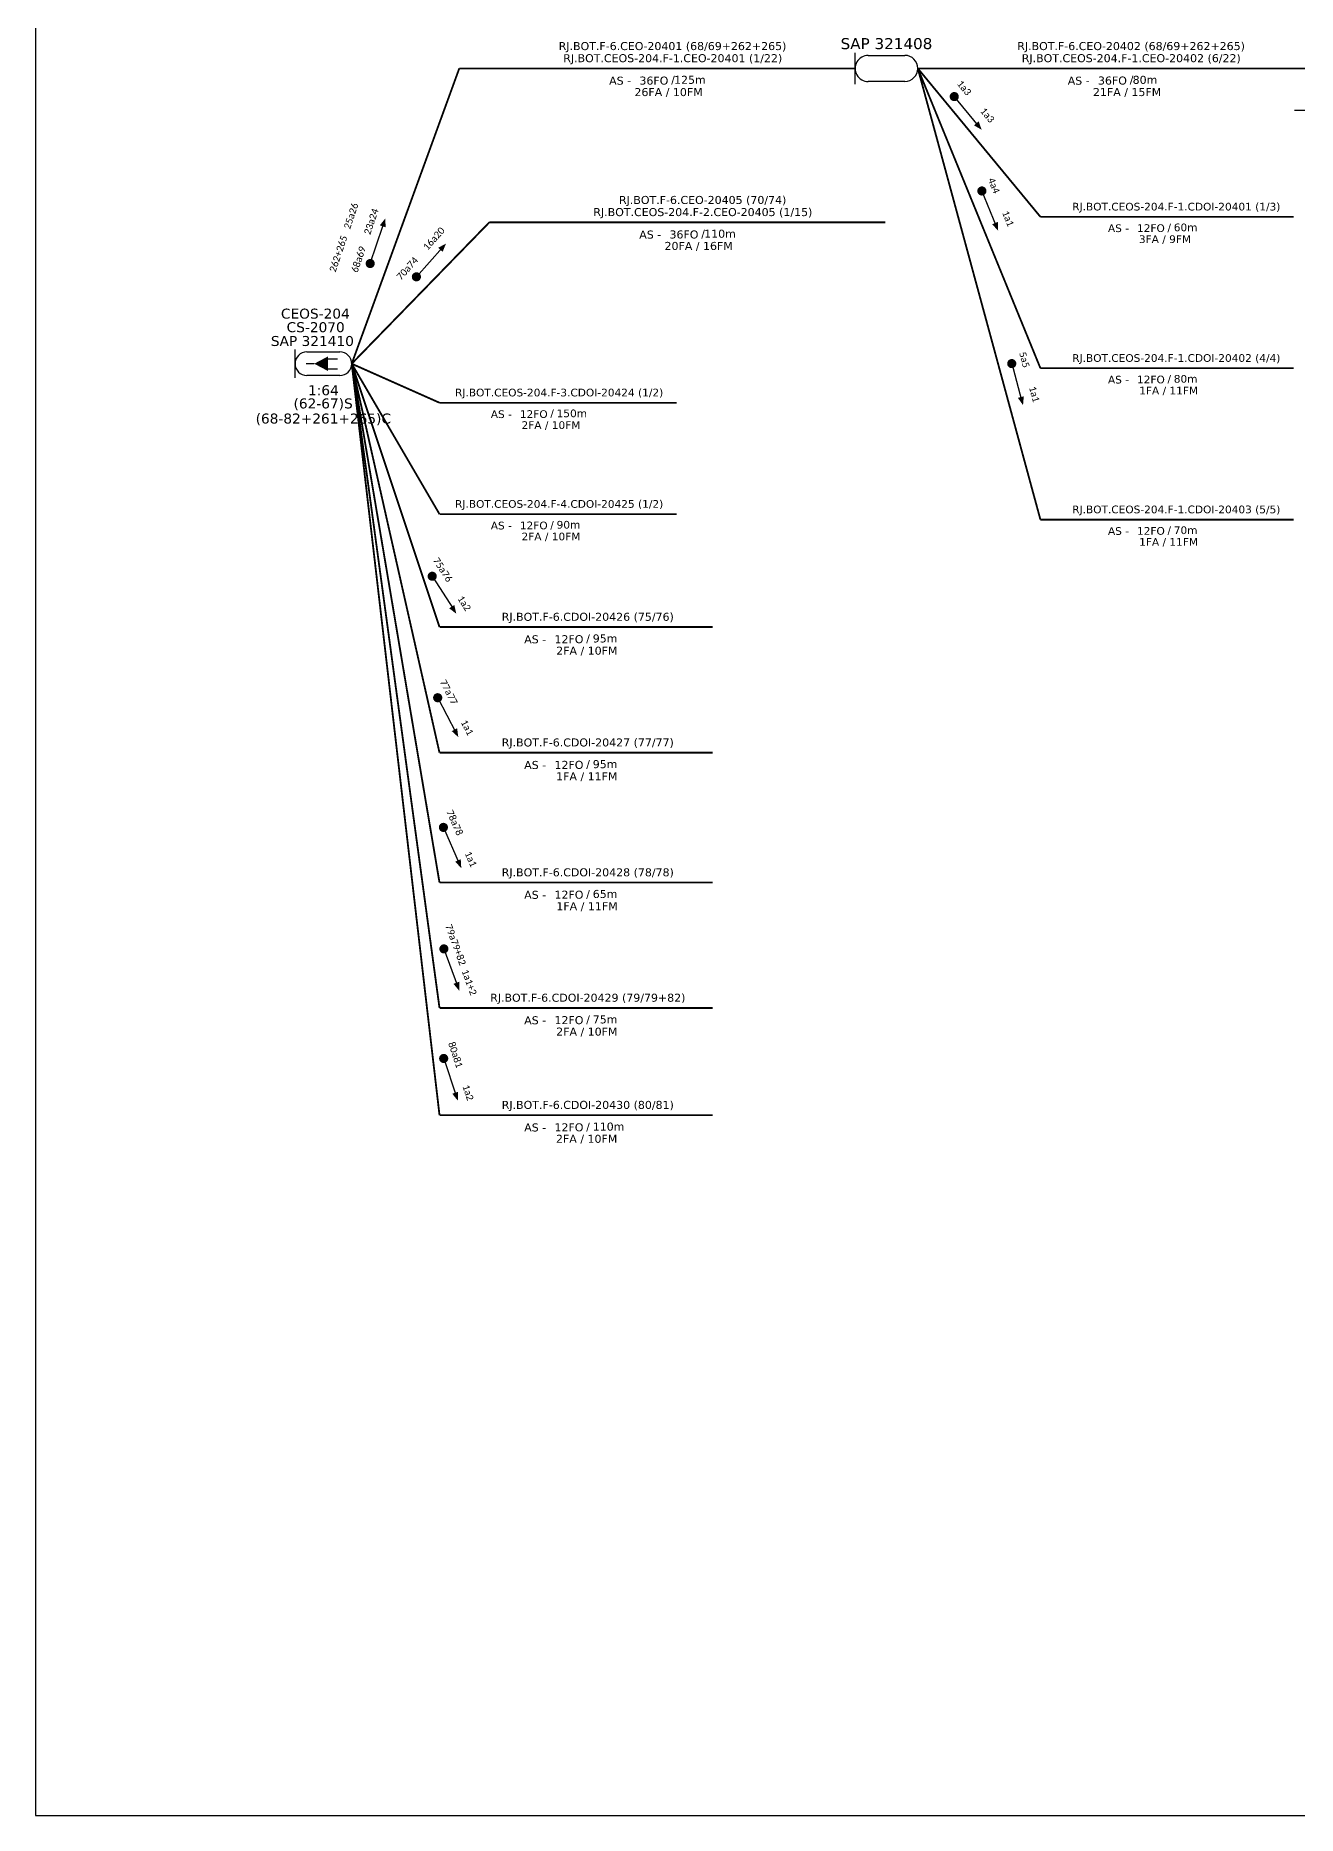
# Model space of a CAD drawing. Extents: x -89 to 1665, y 705 to 1299.
# Drawn here: x 826.1 to 1101.9, y 705 to 1094.1 of the extents above; entities that cross this region are included whole.
import ezdxf
from ezdxf.enums import TextEntityAlignment as Align

# ---------------------------------------------------------------- set-up
doc = ezdxf.new("R2010")
doc.units = 0
for name, color, linetype in [('20.4-CEOS', 1, 'Continuous'), ('CABO OPTICO EXISTENTE', 5, 'Continuous'), ('CAP a instalar', 1, 'Continuous'), ('SETA', 7, 'Continuous')]:
    doc.layers.add(name, color=color, linetype=linetype)
doc.layers.add('40.1-ETIQUETAS', color=1, linetype='Continuous', lineweight=20)
doc.styles.add('siredit', font='verdana.ttf')
doc.styles.get("Standard").update_dxf_attribs({"font": 'arial.ttf'})
doc.linetypes.add('FENCELINE1', pattern='A,0.25,-0.1,[133,ltypeshp.shx,S=0.1,R=0,X=-0.1,Y=0],-0.1,1', length=1.45)

# ---------------------------------------------------------------- blocks, each defined once
blk = doc.blocks.new('ETIQUETA_RS5F')
at = {"layer": '40.1-ETIQUETAS', "color": 0, "style": 'siredit'}
blk.add_text('/', height=1.5, dxfattribs=at).set_placement((1.58, -1.95), align=Align.MIDDLE_RIGHT)
for tag, p in [('ETIQUETA_R_PRIMARIA', (1.21, 4.1)), ('ETIQUETA_R_SECUNDARIA', (1.21, 2.1)), ('F_ATIVAS/F_MORTAS', (1.14, -4.24))]:
    blk.add_attdef(tag, text='', height=1.5, dxfattribs=at).set_placement(p, align=Align.MIDDLE_CENTER)
for tag, p in [('TIPO_CABO', (-6.58, -2.12)), ('CAP_CABO', (0.4, -2.09))]:
    blk.add_attdef(tag, text='', height=1.5, dxfattribs=at).set_placement(p, align=Align.MIDDLE_RIGHT)
blk.add_attdef('METROS', text='', height=1.5, dxfattribs=at).set_placement((2.14, -1.95), align=Align.MIDDLE_LEFT)
for tag, p in [('FUSÃO_1', (0.85, -8.39)), ('FUSÃO_2', (0.85, -10.6)), ('FUSÃO_3', (0.85, -12.93)), ('FUSÃO_4', (0.85, -15.14)), ('FUSÃO_5', (0.85, -17.16))]:
    blk.add_attdef(tag, text='', height=1.5, dxfattribs=at).set_placement(p, align=Align.CENTER)
blk = doc.blocks.new('CEOS_RP_CT_DRT')
at = {"layer": '20.4-CEOS', "color": 0}
for p, q in [((-4.54, 1.19), (-1.19, 1.19)), ((-1.19, -1.19), (-4.54, -1.19))]:
    blk.add_line(p, q, dxfattribs=at)
for points in [[(-5.73, -1.43), (-5.73, 1.44)], [(-3.79, 0), (-4.59, 0)], [(-2.47, 0.48), (-1.45, 0.48)], [(-2.47, -0.52), (-1.45, -0.52)]]:
    blk.add_lwpolyline(points, dxfattribs=at)
blk.add_lwpolyline([(-3.79, 0, 0, 1.47, 0), (-2.41, 0, 1.47, 1.47, 0)], format="xyseb", dxfattribs=at)
for centre, start, end in [((-4.54, 0), 90, 270), ((-1.19, 0), 270, 90)]:
    blk.add_arc(centre, 1.19, start, end, dxfattribs=at)
at = {"layer": '20.4-CEOS', "color": 7, "style": 'siredit'}
for tag, p in [('Nº_DA_CEOS', (-2.86, 5.6)), ('LOCAL', (-2.86, 4.24)), ('SAP', (-2.86, 2.78)), ('RACIO_SPLITAGEM', (-2.86, -1.88)), ('FIBRAS_SPLITTER', (-2.86, -3.58)), ('FIBRAS_TOP_C', (-2.86, -5.08)), ('RESERVA_FINAIS', (-2.86, -6.39))]:
    blk.add_attdef(tag, text='', height=1.01, dxfattribs=at).set_placement(p, align=Align.TOP_CENTER)

msp = doc.modelspace()

# ---------------------------------------------------------------- linework, layer by layer
msp.add_lwpolyline([(826.13, 705.02), (1664.7, 705.02), (1664.7, 1299.02), (826.13, 1299.02), (826.13, 705.02)])
at = {"color": 8, "const_width": 1}
for points in [[(1026.55, 1081.14, 1), (1027.19, 1080.37, 1)], [(1032.72, 1060.59, 1), (1033.09, 1059.66, 1)], [(1039.31, 1022.87, 1), (1039.57, 1021.91, 1)]]:
    msp.add_lwpolyline(points, format="xyb", close=True, dxfattribs=at)
at = {"const_width": 0.999}
for points in [[(899.09, 1043.79, 1), (899.4, 1044.73, 1)], [(909.01, 1040.98, 1), (909.67, 1041.73, 1)]]:
    msp.add_lwpolyline(points, format="xyb", close=True, dxfattribs=at)
at = {"color": 7, "const_width": 0.999}
for points in [[(912.53, 976.32, 1), (913.06, 975.48, 1)], [(913.76, 949.79, 1), (914.23, 948.91, 1)], [(915.04, 921.46, 1), (915.44, 920.55, 1)], [(915.18, 894.91, 1), (915.52, 893.98, 1)], [(915.15, 870.96, 1), (915.46, 870.01, 1)]]:
    msp.add_lwpolyline(points, format="xyb", close=True, dxfattribs=at)
at = {"layer": 'CAP a instalar', "color": 7, "linetype": 'Continuous'}
for p, q in [((1005.22, 1083.47), (1005.22, 1090.34)), ((1008.07, 1089.76), (1016.06, 1089.76)), ((1016.06, 1084.06), (1008.07, 1084.06))]:
    msp.add_line(p, q, dxfattribs=at)
at = {"layer": 'CAP a instalar', "color": 5, "linetype": 'FENCELINE1', "ltscale": 12, "const_width": 0.4}
for points in [[(918.71, 1086.91), (895.21, 1022.36)], [(918.71, 1086.91), (1005.22, 1086.91)], [(1018.91, 1086.91), (1105.42, 1086.91)]]:
    msp.add_lwpolyline(points, dxfattribs=at)
at = {"layer": 'CAP a instalar', "color": 8, "linetype": 'FENCELINE1', "ltscale": 12, "const_width": 0.4}
for points in [[(1018.91, 1086.91), (1045.7, 1054.47)], [(1018.91, 1086.91), (1045.7, 1021.38)], [(1018.91, 1086.91), (1045.7, 988.28)], [(1045.7, 1054.47), (1101.05, 1054.47)], [(914.39, 989.48), (895.21, 1022.36)], [(895.21, 1022.36), (914.42, 1013.82)], [(1045.7, 1021.38), (1101.05, 1021.38)], [(914.42, 1013.82), (966.19, 1013.82)], [(914.39, 989.48), (966.19, 989.48)], [(1045.7, 988.28), (1101.05, 988.28)]]:
    msp.add_lwpolyline(points, dxfattribs=at)
at = {"layer": 'CAP a instalar', "color": 7, "linetype": 'FENCELINE1', "ltscale": 12, "const_width": 0.4}
for points in [[(925.28, 1053.27), (895.21, 1022.36)], [(925.28, 1053.27), (1011.8, 1053.27)], [(914.39, 858.1), (895.21, 1022.36)], [(914.39, 881.53), (895.21, 1022.36)], [(914.39, 908.94), (895.21, 1022.36)], [(914.39, 937.33), (895.21, 1022.36)], [(914.39, 964.8), (895.21, 1022.36)], [(914.39, 964.8), (974.07, 964.8)], [(914.39, 937.33), (974.07, 937.33)], [(914.39, 908.94), (974.07, 908.94)], [(914.39, 881.53), (974.07, 881.53)], [(914.39, 858.1), (974.07, 858.1)]]:
    msp.add_lwpolyline(points, dxfattribs=at)
at = {"layer": 'CAP a instalar', "color": 7, "linetype": 'Continuous'}
for centre, start_param, end_param in [((1008.07, 1086.91), 6.283185, 9.424778), ((1016.06, 1086.91), 3.141593, 6.283185)]:
    msp.add_ellipse(centre, major_axis=(0, 2.85), ratio=1, start_param=start_param, end_param=end_param, dxfattribs=at)
at = {"layer": 'SETA', "color": 8}
for points in [[(1026.67, 1081.01), (1032.12, 1074.37)], [(1032.78, 1060.42), (1036.03, 1052.46)], [(1039.36, 1022.7), (1041.59, 1014.4)]]:
    msp.add_lwpolyline(points, dxfattribs=at)
at = {"layer": 'SETA', "color": 7}
for points in [[(1101.21, 1077.76), (1104.32, 1077.76)], [(912.79, 975.9), (917.43, 968.67)], [(914, 949.35), (917.96, 941.74)], [(915.24, 921), (918.68, 913.14)], [(915.35, 894.45), (918.29, 886.38)], [(915.3, 870.48), (918.01, 862.34)]]:
    msp.add_lwpolyline(points, dxfattribs=at)
at = {"layer": 'SETA'}
for points in [[(899.24, 1044.26), (901.98, 1052.4)], [(909.34, 1041.36), (915.06, 1047.76)]]:
    msp.add_lwpolyline(points, dxfattribs=at)
at = {"layer": 'SETA', "color": 8}
for points in [[(1032.21, 1075.33), (1032.86, 1073.49), (1031.18, 1074.48)], [(1036.4, 1053.36), (1036.47, 1051.41), (1035.16, 1052.85)], [(1042.07, 1015.24), (1041.9, 1013.3), (1040.78, 1014.9)]]:
    msp.add_solid(points, dxfattribs=at)
at = {"layer": 'SETA'}
for points in [[(901.35, 1052.61), (902.56, 1054.13), (902.61, 1052.18)], [(914.09, 1047.7), (915.81, 1048.62), (915.08, 1046.81)]]:
    msp.add_solid(points, dxfattribs=at)
at = {"layer": 'SETA', "color": 7}
for points in [[(917.63, 969.62), (918.05, 967.72), (916.5, 968.9)], [(918.24, 942.66), (918.5, 940.73), (917.06, 942.05)], [(919.03, 914.04), (919.15, 912.1), (917.81, 913.51)], [(918.69, 887.26), (918.69, 885.31), (917.44, 886.8)], [(918.44, 863.21), (918.39, 861.26), (917.18, 862.79)]]:
    msp.add_solid(points, dxfattribs=at)

# ---------------------------------------------------------------- block references
at = {"layer": '20.4-CEOS', "color": 5}
ref = msp.add_blockref('CEOS_RP_CT_DRT', (895.21, 1022.36), dxfattribs=dict(at, xscale=2.161665797233582, yscale=2.161665797233582, zscale=2.161665791999999))
ref.add_attrib('Nº_DA_CEOS', 'CEOS-204', dxfattribs={"color": 7, "height": 2.183, "style": 'siredit'}).set_placement((887.26, 1034.4), align=Align.TOP_CENTER)
ref.add_attrib('LOCAL', 'CS-2070', dxfattribs={"color": 7, "height": 2.183, "style": 'siredit'}).set_placement((887.33, 1031.44), align=Align.TOP_CENTER)
ref.add_attrib('SAP', 'SAP 321410', dxfattribs={"color": 7, "height": 2.183, "style": 'siredit'}).set_placement((886.61, 1028.42), align=Align.TOP_CENTER)
ref.add_attrib('RACIO_SPLITAGEM', '1:64', dxfattribs={"color": 7, "height": 2.183, "style": 'siredit'}).set_placement((889.02, 1017.66), align=Align.TOP_CENTER)
ref.add_attrib('FIBRAS_SPLITTER', '(62-67)S', dxfattribs={"color": 7, "height": 2.183, "style": 'siredit'}).set_placement((888.96, 1014.77), align=Align.TOP_CENTER)
ref.add_attrib('FIBRAS_TOP_C', '(68-82+261+265)C', dxfattribs={"color": 7, "height": 2.1826, "style": 'siredit'}).set_placement((889, 1011.47), align=Align.TOP_CENTER)
at = {"layer": 'CAP a instalar', "linetype": 'FENCELINE1', "ltscale": 7}
ref = msp.add_blockref('ETIQUETA_RS5F', (963.97, 1086.7), dxfattribs=dict(at, xscale=1.166399984999771, yscale=1.166399984999998, zscale=1.166399984999999))
ref.add_attrib('ETIQUETA_R_PRIMARIA', 'RJ.BOT.F-6.CEO-20401 (68/69+262+265)', dxfattribs={"layer": '40.1-ETIQUETAS', "color": 0, "height": 1.7496, "style": 'siredit'}).set_placement((965.31, 1091.8), align=Align.MIDDLE_CENTER)
ref.add_attrib('ETIQUETA_R_SECUNDARIA', 'RJ.BOT.CEOS-204.F-1.CEO-20401 (1/22)', dxfattribs={"layer": '40.1-ETIQUETAS', "color": 0, "height": 1.7496, "style": 'siredit'}).set_placement((965.35, 1089.15), align=Align.MIDDLE_CENTER)
ref.add_attrib('TIPO_CABO', 'AS -', dxfattribs={"layer": '40.1-ETIQUETAS', "color": 0, "height": 1.75, "style": 'siredit'}).set_placement((956.25, 1084.23), align=Align.MIDDLE_RIGHT)
ref.add_attrib('CAP_CABO', '36FO', dxfattribs={"layer": '40.1-ETIQUETAS', "color": 0, "height": 1.75, "style": 'siredit'}).set_placement((964.4, 1084.25), align=Align.MIDDLE_RIGHT)
ref.add_attrib('METROS', '125m', dxfattribs={"layer": '40.1-ETIQUETAS', "color": 0, "height": 1.75, "style": 'siredit'}).set_placement((965.64, 1084.42), align=Align.MIDDLE_LEFT)
ref.add_attrib('F_ATIVAS/F_MORTAS', '26FA / 10FM', dxfattribs={"layer": '40.1-ETIQUETAS', "color": 0, "height": 1.7496, "style": 'siredit'}).set_placement((964.44, 1081.74), align=Align.MIDDLE_CENTER)
ref = msp.add_blockref('ETIQUETA_RS5F', (1064.17, 1086.7), dxfattribs=dict(at, xscale=1.166399984999771, yscale=1.166399984999998, zscale=1.166399984999999))
ref.add_attrib('ETIQUETA_R_PRIMARIA', 'RJ.BOT.F-6.CEO-20402 (68/69+262+265)', dxfattribs={"layer": '40.1-ETIQUETAS', "color": 0, "height": 1.7496, "style": 'siredit'}).set_placement((1065.51, 1091.8), align=Align.MIDDLE_CENTER)
ref.add_attrib('ETIQUETA_R_SECUNDARIA', 'RJ.BOT.CEOS-204.F-1.CEO-20402 (6/22)', dxfattribs={"layer": '40.1-ETIQUETAS', "color": 0, "height": 1.7496, "style": 'siredit'}).set_placement((1065.55, 1089.15), align=Align.MIDDLE_CENTER)
ref.add_attrib('TIPO_CABO', 'AS -', dxfattribs={"layer": '40.1-ETIQUETAS', "color": 0, "height": 1.75, "style": 'siredit'}).set_placement((1056.46, 1084.23), align=Align.MIDDLE_RIGHT)
ref.add_attrib('CAP_CABO', '36FO', dxfattribs={"layer": '40.1-ETIQUETAS', "color": 0, "height": 1.75, "style": 'siredit'}).set_placement((1064.6, 1084.26), align=Align.MIDDLE_RIGHT)
ref.add_attrib('METROS', '80m', dxfattribs={"layer": '40.1-ETIQUETAS', "color": 0, "height": 1.75, "style": 'siredit'}).set_placement((1065.85, 1084.42), align=Align.MIDDLE_LEFT)
ref.add_attrib('F_ATIVAS/F_MORTAS', '21FA / 15FM', dxfattribs={"layer": '40.1-ETIQUETAS', "color": 0, "height": 1.7496, "style": 'siredit'}).set_placement((1064.64, 1081.75), align=Align.MIDDLE_CENTER)
at = {"layer": 'CAP a instalar', "color": 7, "linetype": 'FENCELINE1', "ltscale": 7}
ref = msp.add_blockref('ETIQUETA_RS5F', (970.55, 1053.06), dxfattribs=dict(at, xscale=1.166399984999771, yscale=1.166399984999998, zscale=1.166399984999999))
ref.add_attrib('ETIQUETA_R_PRIMARIA', 'RJ.BOT.F-6.CEO-20405 (70/74)', dxfattribs={"layer": '40.1-ETIQUETAS', "color": 0, "height": 1.7496, "style": 'siredit'}).set_placement((971.89, 1058.16), align=Align.MIDDLE_CENTER)
ref.add_attrib('ETIQUETA_R_SECUNDARIA', 'RJ.BOT.CEOS-204.F-2.CEO-20405 (1/15)', dxfattribs={"layer": '40.1-ETIQUETAS', "color": 0, "height": 1.7496, "style": 'siredit'}).set_placement((971.93, 1055.51), align=Align.MIDDLE_CENTER)
ref.add_attrib('TIPO_CABO', 'AS -', dxfattribs={"layer": '40.1-ETIQUETAS', "color": 0, "height": 1.75, "style": 'siredit'}).set_placement((962.83, 1050.59), align=Align.MIDDLE_RIGHT)
ref.add_attrib('CAP_CABO', '36FO', dxfattribs={"layer": '40.1-ETIQUETAS', "color": 0, "height": 1.75, "style": 'siredit'}).set_placement((970.97, 1050.62), align=Align.MIDDLE_RIGHT)
ref.add_attrib('METROS', '110m', dxfattribs={"layer": '40.1-ETIQUETAS', "color": 0, "height": 1.75, "style": 'siredit'}).set_placement((972.22, 1050.78), align=Align.MIDDLE_LEFT)
ref.add_attrib('F_ATIVAS/F_MORTAS', '20FA / 16FM', dxfattribs={"layer": '40.1-ETIQUETAS', "color": 0, "height": 1.7496, "style": 'siredit'}).set_placement((971.02, 1048.11), align=Align.MIDDLE_CENTER)
at = {"layer": 'CAP a instalar', "color": 8, "linetype": 'FENCELINE1', "ltscale": 7}
ref = msp.add_blockref('ETIQUETA_RS5F', (1072.47, 1054.34), dxfattribs=dict(at, xscale=1.120210545592906, yscale=1.120210545592906, zscale=1.120210545593999))
ref.add_attrib('ETIQUETA_R_SECUNDARIA', 'RJ.BOT.CEOS-204.F-1.CDOI-20401 (1/3)', dxfattribs={"layer": 'CABO OPTICO EXISTENTE', "color": 0, "height": 1.6803, "style": 'siredit'}).set_placement((1075.39, 1056.7), align=Align.MIDDLE_CENTER)
ref.add_attrib('TIPO_CABO', 'AS -', dxfattribs={"layer": '40.1-ETIQUETAS', "color": 0, "height": 1.68, "style": 'siredit'}).set_placement((1065.06, 1051.98), align=Align.MIDDLE_RIGHT)
ref.add_attrib('CAP_CABO', '12FO', dxfattribs={"layer": '40.1-ETIQUETAS', "color": 0, "height": 1.68, "style": 'siredit'}).set_placement((1072.88, 1052), align=Align.MIDDLE_RIGHT)
ref.add_attrib('METROS', '60m', dxfattribs={"layer": '40.1-ETIQUETAS', "color": 0, "height": 1.68, "style": 'siredit'}).set_placement((1074.84, 1052.16), align=Align.MIDDLE_LEFT)
ref.add_attrib('F_ATIVAS/F_MORTAS', '3FA / 9FM', dxfattribs={"layer": '40.1-ETIQUETAS', "color": 0, "height": 1.68, "style": 'siredit'}).set_placement((1072.91, 1049.59), align=Align.MIDDLE_CENTER)
ref = msp.add_blockref('ETIQUETA_RS5F', (1072.47, 1021.25), dxfattribs=dict(at, xscale=1.120210545592906, yscale=1.120210545592906, zscale=1.120210545593999))
ref.add_attrib('ETIQUETA_R_SECUNDARIA', 'RJ.BOT.CEOS-204.F-1.CDOI-20402 (4/4)', dxfattribs={"layer": 'CABO OPTICO EXISTENTE', "color": 0, "height": 1.6803, "style": 'siredit'}).set_placement((1075.39, 1023.61), align=Align.MIDDLE_CENTER)
ref.add_attrib('TIPO_CABO', 'AS -', dxfattribs={"layer": '40.1-ETIQUETAS', "color": 0, "height": 1.68, "style": 'siredit'}).set_placement((1065.06, 1018.88), align=Align.MIDDLE_RIGHT)
ref.add_attrib('CAP_CABO', '12FO', dxfattribs={"layer": '40.1-ETIQUETAS', "color": 0, "height": 1.68, "style": 'siredit'}).set_placement((1072.88, 1018.91), align=Align.MIDDLE_RIGHT)
ref.add_attrib('METROS', '80m', dxfattribs={"layer": '40.1-ETIQUETAS', "color": 0, "height": 1.68, "style": 'siredit'}).set_placement((1074.84, 1019.06), align=Align.MIDDLE_LEFT)
ref.add_attrib('F_ATIVAS/F_MORTAS', '1FA / 11FM', dxfattribs={"layer": '40.1-ETIQUETAS', "color": 0, "height": 1.68, "style": 'siredit'}).set_placement((1073.71, 1016.49), align=Align.MIDDLE_CENTER)
ref = msp.add_blockref('ETIQUETA_RS5F', (937.61, 1013.7), dxfattribs=dict(at, xscale=1.120210545592906, yscale=1.120210545592906, zscale=1.120210545593999))
ref.add_attrib('ETIQUETA_R_SECUNDARIA', 'RJ.BOT.CEOS-204.F-3.CDOI-20424 (1/2)', dxfattribs={"layer": 'CABO OPTICO EXISTENTE', "color": 0, "height": 1.6803, "style": 'siredit'}).set_placement((940.53, 1016.06), align=Align.MIDDLE_CENTER)
ref.add_attrib('TIPO_CABO', 'AS -', dxfattribs={"layer": '40.1-ETIQUETAS', "color": 0, "height": 1.68, "style": 'siredit'}).set_placement((930.2, 1011.33), align=Align.MIDDLE_RIGHT)
ref.add_attrib('CAP_CABO', '12FO', dxfattribs={"layer": '40.1-ETIQUETAS', "color": 0, "height": 1.68, "style": 'siredit'}).set_placement((938.02, 1011.35), align=Align.MIDDLE_RIGHT)
ref.add_attrib('METROS', '150m', dxfattribs={"layer": '40.1-ETIQUETAS', "color": 0, "height": 1.68, "style": 'siredit'}).set_placement((939.98, 1011.51), align=Align.MIDDLE_LEFT)
ref.add_attrib('F_ATIVAS/F_MORTAS', '2FA / 10FM', dxfattribs={"layer": '40.1-ETIQUETAS', "color": 0, "height": 1.68, "style": 'siredit'}).set_placement((938.74, 1008.94), align=Align.MIDDLE_CENTER)
ref = msp.add_blockref('ETIQUETA_RS5F', (937.61, 989.35), dxfattribs=dict(at, xscale=1.120210545592906, yscale=1.120210545592906, zscale=1.120210545593999))
ref.add_attrib('ETIQUETA_R_SECUNDARIA', 'RJ.BOT.CEOS-204.F-4.CDOI-20425 (1/2)', dxfattribs={"layer": 'CABO OPTICO EXISTENTE', "color": 0, "height": 1.6803, "style": 'siredit'}).set_placement((940.53, 991.71), align=Align.MIDDLE_CENTER)
ref.add_attrib('TIPO_CABO', 'AS -', dxfattribs={"layer": '40.1-ETIQUETAS', "color": 0, "height": 1.68, "style": 'siredit'}).set_placement((930.2, 986.98), align=Align.MIDDLE_RIGHT)
ref.add_attrib('CAP_CABO', '12FO', dxfattribs={"layer": '40.1-ETIQUETAS', "color": 0, "height": 1.68, "style": 'siredit'}).set_placement((938.02, 987.01), align=Align.MIDDLE_RIGHT)
ref.add_attrib('METROS', '90m', dxfattribs={"layer": '40.1-ETIQUETAS', "color": 0, "height": 1.68, "style": 'siredit'}).set_placement((939.98, 987.16), align=Align.MIDDLE_LEFT)
ref.add_attrib('F_ATIVAS/F_MORTAS', '2FA / 10FM', dxfattribs={"layer": '40.1-ETIQUETAS', "color": 0, "height": 1.68, "style": 'siredit'}).set_placement((938.74, 984.59), align=Align.MIDDLE_CENTER)
ref = msp.add_blockref('ETIQUETA_RS5F', (1072.47, 988.15), dxfattribs=dict(at, xscale=1.120210545592906, yscale=1.120210545592906, zscale=1.120210545593999))
ref.add_attrib('ETIQUETA_R_SECUNDARIA', 'RJ.BOT.CEOS-204.F-1.CDOI-20403 (5/5)', dxfattribs={"layer": 'CABO OPTICO EXISTENTE', "color": 0, "height": 1.6803, "style": 'siredit'}).set_placement((1075.39, 990.51), align=Align.MIDDLE_CENTER)
ref.add_attrib('TIPO_CABO', 'AS -', dxfattribs={"layer": '40.1-ETIQUETAS', "color": 0, "height": 1.68, "style": 'siredit'}).set_placement((1065.06, 985.79), align=Align.MIDDLE_RIGHT)
ref.add_attrib('CAP_CABO', '12FO', dxfattribs={"layer": '40.1-ETIQUETAS', "color": 0, "height": 1.68, "style": 'siredit'}).set_placement((1072.88, 985.81), align=Align.MIDDLE_RIGHT)
ref.add_attrib('METROS', '70m', dxfattribs={"layer": '40.1-ETIQUETAS', "color": 0, "height": 1.68, "style": 'siredit'}).set_placement((1074.84, 985.97), align=Align.MIDDLE_LEFT)
ref.add_attrib('F_ATIVAS/F_MORTAS', '1FA / 11FM', dxfattribs={"layer": '40.1-ETIQUETAS', "color": 0, "height": 1.68, "style": 'siredit'}).set_placement((1073.7, 983.4), align=Align.MIDDLE_CENTER)
at = {"layer": 'CAP a instalar', "color": 7, "linetype": 'FENCELINE1', "ltscale": 7}
ref = msp.add_blockref('ETIQUETA_RS5F', (945.41, 964.59), dxfattribs=dict(at, xscale=1.166399984998861, yscale=1.166399984998861, zscale=1.166399984999999))
ref.add_attrib('ETIQUETA_R_SECUNDARIA', 'RJ.BOT.F-6.CDOI-20426 (75/76)', dxfattribs={"layer": 'CABO OPTICO EXISTENTE', "color": 0, "height": 1.7496, "style": 'siredit'}).set_placement((946.79, 967.04), align=Align.MIDDLE_CENTER)
ref.add_attrib('TIPO_CABO', 'AS -', dxfattribs={"layer": '40.1-ETIQUETAS', "color": 0, "height": 1.75, "style": 'siredit'}).set_placement((937.69, 962.12), align=Align.MIDDLE_RIGHT)
ref.add_attrib('CAP_CABO', '12FO', dxfattribs={"layer": '40.1-ETIQUETAS', "color": 0, "height": 1.75, "style": 'siredit'}).set_placement((945.84, 962.14), align=Align.MIDDLE_RIGHT)
ref.add_attrib('METROS', '95m', dxfattribs={"layer": '40.1-ETIQUETAS', "color": 0, "height": 1.75, "style": 'siredit'}).set_placement((947.87, 962.31), align=Align.MIDDLE_LEFT)
ref.add_attrib('F_ATIVAS/F_MORTAS', '2FA / 10FM', dxfattribs={"layer": '40.1-ETIQUETAS', "color": 0, "height": 1.75, "style": 'siredit'}).set_placement((946.58, 959.63), align=Align.MIDDLE_CENTER)
ref = msp.add_blockref('ETIQUETA_RS5F', (945.41, 937.11), dxfattribs=dict(at, xscale=1.166399984998861, yscale=1.166399984998861, zscale=1.166399984999999))
ref.add_attrib('ETIQUETA_R_SECUNDARIA', 'RJ.BOT.F-6.CDOI-20427 (77/77)', dxfattribs={"layer": 'CABO OPTICO EXISTENTE', "color": 0, "height": 1.7496, "style": 'siredit'}).set_placement((946.79, 939.57), align=Align.MIDDLE_CENTER)
ref.add_attrib('TIPO_CABO', 'AS -', dxfattribs={"layer": '40.1-ETIQUETAS', "color": 0, "height": 1.75, "style": 'siredit'}).set_placement((937.69, 934.65), align=Align.MIDDLE_RIGHT)
ref.add_attrib('CAP_CABO', '12FO', dxfattribs={"layer": '40.1-ETIQUETAS', "color": 0, "height": 1.75, "style": 'siredit'}).set_placement((945.84, 934.67), align=Align.MIDDLE_RIGHT)
ref.add_attrib('METROS', '95m', dxfattribs={"layer": '40.1-ETIQUETAS', "color": 0, "height": 1.75, "style": 'siredit'}).set_placement((947.87, 934.83), align=Align.MIDDLE_LEFT)
ref.add_attrib('F_ATIVAS/F_MORTAS', '1FA / 11FM', dxfattribs={"layer": '40.1-ETIQUETAS', "color": 0, "height": 1.75, "style": 'siredit'}).set_placement((946.57, 932.16), align=Align.MIDDLE_CENTER)
ref = msp.add_blockref('ETIQUETA_RS5F', (945.41, 908.73), dxfattribs=dict(at, xscale=1.166399984998861, yscale=1.166399984998861, zscale=1.166399984999999))
ref.add_attrib('ETIQUETA_R_SECUNDARIA', 'RJ.BOT.F-6.CDOI-20428 (78/78)', dxfattribs={"layer": 'CABO OPTICO EXISTENTE', "color": 0, "height": 1.7496, "style": 'siredit'}).set_placement((946.79, 911.18), align=Align.MIDDLE_CENTER)
ref.add_attrib('TIPO_CABO', 'AS -', dxfattribs={"layer": '40.1-ETIQUETAS', "color": 0, "height": 1.75, "style": 'siredit'}).set_placement((937.69, 906.26), align=Align.MIDDLE_RIGHT)
ref.add_attrib('CAP_CABO', '12FO', dxfattribs={"layer": '40.1-ETIQUETAS', "color": 0, "height": 1.75, "style": 'siredit'}).set_placement((945.84, 906.29), align=Align.MIDDLE_RIGHT)
ref.add_attrib('METROS', '65m', dxfattribs={"layer": '40.1-ETIQUETAS', "color": 0, "height": 1.75, "style": 'siredit'}).set_placement((947.87, 906.45), align=Align.MIDDLE_LEFT)
ref.add_attrib('F_ATIVAS/F_MORTAS', '1FA / 11FM', dxfattribs={"layer": '40.1-ETIQUETAS', "color": 0, "height": 1.75, "style": 'siredit'}).set_placement((946.62, 903.78), align=Align.MIDDLE_CENTER)
ref = msp.add_blockref('ETIQUETA_RS5F', (945.41, 881.31), dxfattribs=dict(at, xscale=1.166399984998861, yscale=1.166399984998861, zscale=1.166399984999999))
ref.add_attrib('ETIQUETA_R_SECUNDARIA', 'RJ.BOT.F-6.CDOI-20429 (79/79+82)', dxfattribs={"layer": 'CABO OPTICO EXISTENTE', "color": 0, "height": 1.7496, "style": 'siredit'}).set_placement((946.79, 883.77), align=Align.MIDDLE_CENTER)
ref.add_attrib('TIPO_CABO', 'AS -', dxfattribs={"layer": '40.1-ETIQUETAS', "color": 0, "height": 1.75, "style": 'siredit'}).set_placement((937.69, 878.84), align=Align.MIDDLE_RIGHT)
ref.add_attrib('CAP_CABO', '12FO', dxfattribs={"layer": '40.1-ETIQUETAS', "color": 0, "height": 1.75, "style": 'siredit'}).set_placement((945.84, 878.87), align=Align.MIDDLE_RIGHT)
ref.add_attrib('METROS', '75m', dxfattribs={"layer": '40.1-ETIQUETAS', "color": 0, "height": 1.75, "style": 'siredit'}).set_placement((947.87, 879.03), align=Align.MIDDLE_LEFT)
ref.add_attrib('F_ATIVAS/F_MORTAS', '2FA / 10FM', dxfattribs={"layer": '40.1-ETIQUETAS', "color": 0, "height": 1.75, "style": 'siredit'}).set_placement((946.58, 876.36), align=Align.MIDDLE_CENTER)
ref = msp.add_blockref('ETIQUETA_RS5F', (945.41, 857.88), dxfattribs=dict(at, xscale=1.166399984998861, yscale=1.166399984998861, zscale=1.166399984999999))
ref.add_attrib('ETIQUETA_R_SECUNDARIA', 'RJ.BOT.F-6.CDOI-20430 (80/81)', dxfattribs={"layer": 'CABO OPTICO EXISTENTE', "color": 0, "height": 1.7496, "style": 'siredit'}).set_placement((946.79, 860.34), align=Align.MIDDLE_CENTER)
ref.add_attrib('TIPO_CABO', 'AS -', dxfattribs={"layer": '40.1-ETIQUETAS', "color": 0, "height": 1.75, "style": 'siredit'}).set_placement((937.69, 855.41), align=Align.MIDDLE_RIGHT)
ref.add_attrib('CAP_CABO', '12FO', dxfattribs={"layer": '40.1-ETIQUETAS', "color": 0, "height": 1.75, "style": 'siredit'}).set_placement((945.84, 855.44), align=Align.MIDDLE_RIGHT)
ref.add_attrib('METROS', '110m', dxfattribs={"layer": '40.1-ETIQUETAS', "color": 0, "height": 1.75, "style": 'siredit'}).set_placement((947.87, 855.6), align=Align.MIDDLE_LEFT)
ref.add_attrib('F_ATIVAS/F_MORTAS', '2FA / 10FM', dxfattribs={"layer": '40.1-ETIQUETAS', "color": 0, "height": 1.75, "style": 'siredit'}).set_placement((946.54, 852.93), align=Align.MIDDLE_CENTER)

# ---------------------------------------------------------------- texts
at = {"color": 8, "char_height": 1.5, "width": 25.3588, "attachment_point": 5, "rotation": 309.4148}
for insert in [(1029.04, 1082.66), (1034.12, 1076.69)]:
    msp.add_mtext('\\fCalibri|b0|i0|c0|p34;1a3', dxfattribs=dict(at, insert=insert))
at = {"attachment_point": 5}
for s, insert, char_height, width, rotation in [('\\C8;\\fCalibri|b0|i0|c0|p34;4a4', (1035.54, 1061.3), 1.5, 25.3588, 292.1571), ('\\C1;\\fCalibri|b0|i0|c0|p34;25a26', (895.06, 1054.66), 1.4978, 25.3213, 71.4289), ('\\C7;\\fCalibri|b0|i0|c0|p34;23a24', (899.47, 1053.43), 1.4978, 25.3213, 71.4289), ('\\C8;\\fCalibri|b0|i0|c0|p34;1a1', (1038.63, 1054.09), 1.5, 25.3588, 292.1571), ('\\C7;\\fCalibri|b0|i0|c0|p34;16a20', (913.16, 1049.7), 1.4978, 25.3213, 48.2703), ('\\C1;\\fCalibri|b0|i0|c0|p34;262+265', (892.28, 1046.4), 1.4978, 25.3213, 71.4289), ('\\C7;\\fCalibri|b0|i0|c0|p34;68a69', (896.7, 1045.17), 1.4978, 25.3213, 71.4289), ('\\C7;\\fCalibri|b0|i0|c0|p34;70a74', (907.36, 1043.19), 1.4978, 25.3213, 48.2703), ('\\C8;\\fCalibri|b0|i0|c0|p34;5a5', (1042.2, 1023.23), 1.5, 25.3588, 285.0504), ('\\C8;\\fCalibri|b0|i0|c0|p34;1a1', (1044.37, 1015.7), 1.5, 25.3588, 285.0504)]:
    msp.add_mtext(s, dxfattribs=dict(at, insert=insert, char_height=char_height, width=width, rotation=rotation))
at = {"color": 7, "char_height": 1.4978, "width": 25.3213, "attachment_point": 5}
for s, insert, rotation in [('\\C7;\\fCalibri|b0|i0|c0|p34;75a76', (915.1, 977.32), 302.6464), ('\\C7;\\fCalibri|b0|i0|c0|p34;1a2', (919.8, 969.98), 302.6464), ('\\C7;\\fCalibri|b0|i0|c0|p34;77a77', (916.42, 950.56), 297.5001), ('\\C7;\\fCalibri|b0|i0|c0|p34;1a1', (920.44, 942.82), 297.5001), ('\\C7;\\fCalibri|b0|i0|c0|p34;78a78', (917.73, 922.04), 293.6688), ('\\C7;\\fCalibri|b0|i0|c0|p34;1a1', (921.23, 914.06), 293.6688), ('\\C7;\\fCalibri|b0|i0|c0|p34;79a79+82', (917.91, 895.33), 290.0173), ('\\C7;\\fCalibri|b0|i0|c0|p34;1a1+2', (920.89, 887.13), 290.0173), ('\\C7;\\fCalibri|b0|i0|c0|p34;80a81', (917.88, 871.29), 288.4154), ('\\C7;\\fCalibri|b0|i0|c0|p34;1a2', (920.64, 863.02), 288.4154)]:
    msp.add_mtext(s, dxfattribs=dict(at, insert=insert, rotation=rotation))
at = {"layer": '20.4-CEOS', "color": 7, "style": 'siredit'}
msp.add_text('SAP 321408', height=2.413, rotation=0.0129, dxfattribs=at).set_placement((1012.06, 1093.54), align=Align.TOP_CENTER)

doc.saveas('drawing.dxf')
